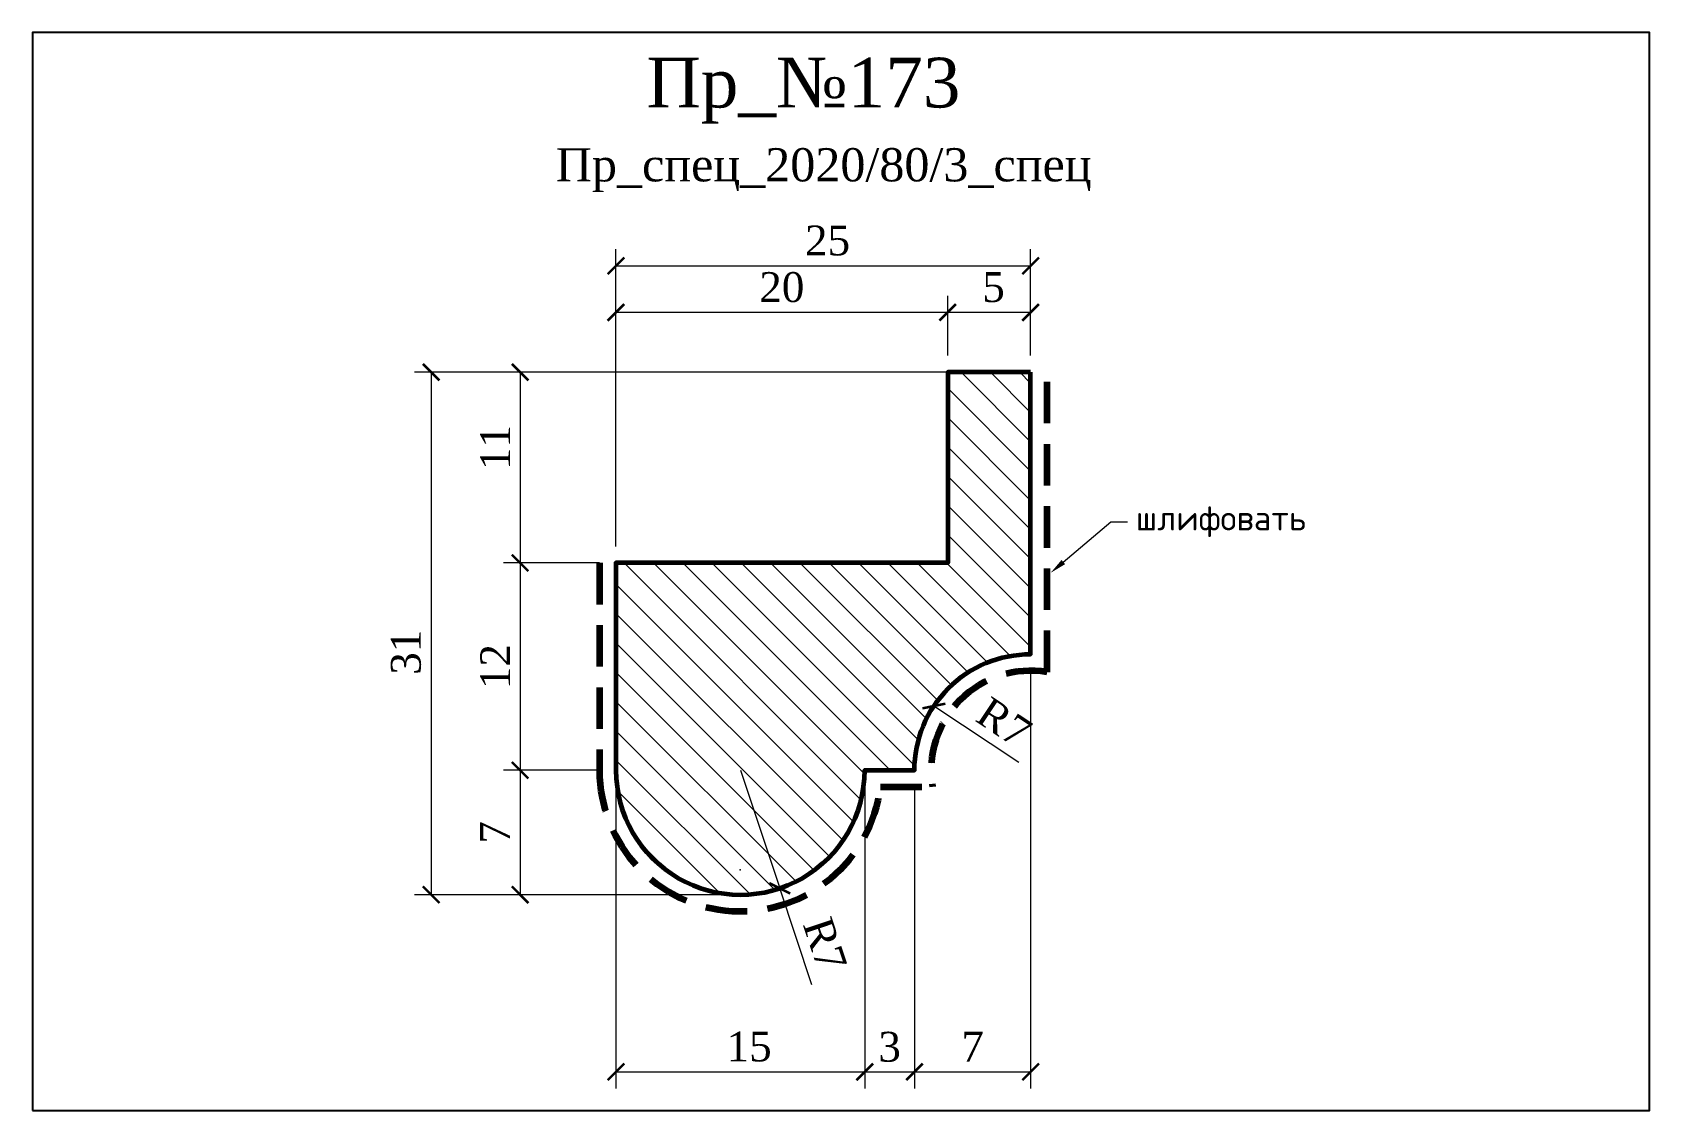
# Model space of a CAD drawing. Header units: millimetres. Extents: x 305179.7 to 305277.2, y -91850.3 to -91785.3.
import ezdxf
from ezdxf import colors
from ezdxf.entities.mleader import LeaderData, LeaderLine
from ezdxf.math import Vec2, Vec3

# ---------------------------------------------------------------- set-up
doc = ezdxf.new("R2010")
doc.units = ezdxf.units.MM
doc.header["$MEASUREMENT"] = 0
doc.linetypes.add('HIDDEN', pattern=[0.375, 0.25, -0.125])
doc.layers.add('Outside panel', color=7, linetype='Continuous', lineweight=18, true_color=0x7f5e57)
for name, color, linetype, lineweight in [('линия 15', 7, 'Continuous', 15), ('линия 50', 1, 'Continuous', 211), ('служебный слой РАЗМЕРЫ', 7, 'Continuous', 9)]:
    doc.layers.add(name, color=color, linetype=linetype, lineweight=lineweight)
doc.layers.add('размеры в модели', color=7, linetype='Continuous')
doc.layers.add('Слой1', color=7, linetype='Continuous')
doc.styles.add('ELECT', font='times.ttf')
doc.styles.get("Standard").update_dxf_attribs({"font": 'times.ttf'})
doc.styles.add('ЕСКД профили текст', font='isocpeur.ttf')
doc.dimstyles.new('M_1', dxfattribs={"dimtxt": 1.8, "dimasz": 1, "dimexe": 1, "dimexo": 1, "dimgap": 0.6, "dimtad": 1, "dimdec": 0, "dimdsep": 46, "dimtxsty": 'Standard', "dimblk": 'ARCHTICK', "dimcen": -5, "dimclrd": 7, "dimclre": 7, "dimclrt": 7, "dimadec": 0, "dimazin": 0, "dimtfac": 1, "dimtdec": 0, "dimtmove": 0, "dimatfit": 3, "dimfxl": 1, "dimtolj": 1, "dimtzin": 0, "dimlwd": 5, "dimlwe": 5, "dimarcsym": 0})

# ---------------------------------------------------------------- blocks, each defined once
blk = doc.blocks.new('_ArchTick')
at = {"color": 0, "linetype": 'ByBlock', "const_width": 0.15}
blk.add_lwpolyline([(-0.5, -0.5), (0.5, 0.5)], dxfattribs=at)
blk = doc.blocks.new('*D13')
at = {"layer": 'Defpoints', "color": 0, "ltscale": 1000, "transparency": 16777216}
for p in [(305234.083, -91825.899), (305239.913, -91829.773)]:
    blk.add_point(p, dxfattribs=at)
at = {"layer": 'линия 15', "color": 7, "lineweight": 5, "ltscale": 1000, "transparency": 16777216}
blk.add_line((305239.196, -91829.296), (305234.083, -91825.899), dxfattribs=at)
at = {"layer": 'линия 15', "color": 7, "lineweight": 5, "ltscale": 1000, "transparency": 16777216, "rotation": 146.3979710000974}
blk.add_blockref('_ArchTick', (305234.083, -91825.899), dxfattribs=at)
at = {"layer": 'линия 15', "color": 7, "ltscale": 1000, "transparency": 16777216, "insert": (305238.312, -91826.886), "char_height": 1.8, "attachment_point": 5, "rotation": 326.39797}
blk.add_mtext('\\A1;R7', dxfattribs=at)
blk = doc.blocks.new('*D12')
at = {"layer": 'Defpoints', "color": 0, "ltscale": 1000, "transparency": 16777216}
for p in [(305222.414, -91829.773), (305224.789, -91836.886)]:
    blk.add_point(p, dxfattribs=at)
at = {"layer": 'размеры в модели', "color": 7, "lineweight": 5, "ltscale": 1000, "transparency": 16777216}
for p in [(305222.414, -91829.773), (305226.732, -91842.709)]:
    blk.add_line(p, (305224.789, -91836.886), dxfattribs=at)
at = {"layer": 'размеры в модели', "color": 7, "lineweight": 5, "ltscale": 1000, "transparency": 16777216, "rotation": 108.458878440865}
blk.add_blockref('_ArchTick', (305224.789, -91836.886), dxfattribs=at)
at = {"layer": 'размеры в модели', "color": 7, "ltscale": 1000, "transparency": 16777216, "insert": (305227.517, -91840.266), "char_height": 1.8, "attachment_point": 5, "rotation": 288.45888}
blk.add_mtext('\\A1;R7', dxfattribs=at)
blk = doc.blocks.new('*D11')
at = {"layer": 'Defpoints', "color": 0, "ltscale": 1000, "transparency": 16777216}
for p in [(305239.913, -91805.774), (305203.776, -91837.272), (305222.414, -91837.272)]:
    blk.add_point(p, dxfattribs=at)
at = {"layer": 'размеры в модели', "color": 7, "lineweight": 5, "ltscale": 1000, "transparency": 16777216}
for p, q in [((305238.913, -91805.774), (305202.776, -91805.774)), ((305203.776, -91805.774), (305203.776, -91837.272)), ((305221.414, -91837.272), (305202.776, -91837.272))]:
    blk.add_line(p, q, dxfattribs=at)
for p, rotation in [((305203.776, -91805.774), 90), ((305203.776, -91837.272), 270)]:
    blk.add_blockref('_ArchTick', p, dxfattribs=dict(at, rotation=rotation))
at = {"layer": 'размеры в модели', "color": 7, "ltscale": 1000, "transparency": 16777216, "insert": (305202.26, -91822.659), "char_height": 1.8, "attachment_point": 5, "rotation": 90}
blk.add_mtext('\\A1;31', dxfattribs=at)
blk = doc.blocks.new('*D10')
at = {"layer": 'Defpoints', "color": 0, "ltscale": 1000, "transparency": 16777216}
for p in [(305239.913, -91822.773), (305232.913, -91829.773), (305239.913, -91847.951)]:
    blk.add_point(p, dxfattribs=at)
at = {"layer": 'размеры в модели', "color": 7, "lineweight": 5, "ltscale": 1000, "transparency": 16777216}
for p, q in [((305239.913, -91823.773), (305239.913, -91848.951)), ((305232.913, -91830.773), (305232.913, -91848.951)), ((305232.913, -91847.951), (305239.913, -91847.951))]:
    blk.add_line(p, q, dxfattribs=at)
at = {"layer": 'размеры в модели', "color": 7, "lineweight": 5, "ltscale": 1000, "transparency": 16777216, "rotation": 180}
blk.add_blockref('_ArchTick', (305232.913, -91847.951), dxfattribs=at)
at = {"layer": 'размеры в модели', "color": 7, "lineweight": 5, "ltscale": 1000, "transparency": 16777216}
blk.add_blockref('_ArchTick', (305239.913, -91847.951), dxfattribs=at)
at = {"layer": 'размеры в модели', "color": 7, "ltscale": 1000, "transparency": 16777216, "insert": (305236.413, -91846.433), "char_height": 1.8, "attachment_point": 5}
blk.add_mtext('\\A1;7', dxfattribs=at)
blk = doc.blocks.new('*D8')
at = {"layer": 'Defpoints', "color": 0, "ltscale": 1000, "transparency": 16777216}
for p in [(305214.915, -91829.773), (305229.914, -91829.773), (305229.914, -91847.951)]:
    blk.add_point(p, dxfattribs=at)
at = {"layer": 'размеры в модели', "color": 7, "lineweight": 5, "ltscale": 1000, "transparency": 16777216}
for p, q in [((305214.915, -91830.773), (305214.915, -91848.951)), ((305229.914, -91830.773), (305229.914, -91848.951)), ((305214.915, -91847.951), (305229.914, -91847.951))]:
    blk.add_line(p, q, dxfattribs=at)
at = {"layer": 'размеры в модели', "color": 7, "lineweight": 5, "ltscale": 1000, "transparency": 16777216, "rotation": 180}
blk.add_blockref('_ArchTick', (305214.915, -91847.951), dxfattribs=at)
at = {"layer": 'размеры в модели', "color": 7, "lineweight": 5, "ltscale": 1000, "transparency": 16777216}
blk.add_blockref('_ArchTick', (305229.914, -91847.951), dxfattribs=at)
at = {"layer": 'размеры в модели', "color": 7, "ltscale": 1000, "transparency": 16777216, "insert": (305222.945, -91846.435), "char_height": 1.8, "attachment_point": 5}
blk.add_mtext('\\A1;15', dxfattribs=at)
blk = doc.blocks.new('*D7')
at = {"layer": 'Defpoints', "color": 0, "ltscale": 1000, "transparency": 16777216}
for p in [(305214.915, -91829.773), (305209.137, -91837.272), (305222.315, -91837.272)]:
    blk.add_point(p, dxfattribs=at)
at = {"layer": 'размеры в модели', "color": 7, "lineweight": 5, "ltscale": 1000, "transparency": 16777216}
for p, q in [((305213.915, -91829.773), (305208.137, -91829.773)), ((305209.137, -91829.773), (305209.137, -91837.272)), ((305221.315, -91837.272), (305208.137, -91837.272))]:
    blk.add_line(p, q, dxfattribs=at)
for p, rotation in [((305209.137, -91829.773), 90), ((305209.137, -91837.272), 270)]:
    blk.add_blockref('_ArchTick', p, dxfattribs=dict(at, rotation=rotation))
at = {"layer": 'размеры в модели', "color": 7, "ltscale": 1000, "transparency": 16777216, "insert": (305207.619, -91833.522), "char_height": 1.8, "attachment_point": 5, "rotation": 90}
blk.add_mtext('\\A1;7', dxfattribs=at)
blk = doc.blocks.new('*D6')
at = {"layer": 'Defpoints', "color": 0, "ltscale": 1000, "transparency": 16777216}
for p in [(305214.915, -91817.274), (305209.137, -91829.773), (305214.915, -91829.773)]:
    blk.add_point(p, dxfattribs=at)
at = {"layer": 'размеры в модели', "color": 7, "lineweight": 5, "ltscale": 1000, "transparency": 16777216}
for p, q in [((305213.915, -91817.274), (305208.137, -91817.274)), ((305209.137, -91817.274), (305209.137, -91829.773)), ((305213.915, -91829.773), (305208.137, -91829.773))]:
    blk.add_line(p, q, dxfattribs=at)
for p, rotation in [((305209.137, -91817.274), 90), ((305209.137, -91829.773), 270)]:
    blk.add_blockref('_ArchTick', p, dxfattribs=dict(at, rotation=rotation))
at = {"layer": 'размеры в модели', "color": 7, "ltscale": 1000, "transparency": 16777216, "insert": (305207.637, -91823.523), "char_height": 1.8, "attachment_point": 5, "rotation": 90}
blk.add_mtext('\\A1;12', dxfattribs=at)
blk = doc.blocks.new('*D5')
at = {"layer": 'Defpoints', "color": 0, "ltscale": 1000, "transparency": 16777216}
for p in [(305234.913, -91805.774), (305209.137, -91817.274), (305214.915, -91817.274)]:
    blk.add_point(p, dxfattribs=at)
at = {"layer": 'размеры в модели', "color": 7, "lineweight": 5, "ltscale": 1000, "transparency": 16777216}
for p, q in [((305233.913, -91805.774), (305208.137, -91805.774)), ((305209.137, -91805.774), (305209.137, -91817.274)), ((305213.915, -91817.274), (305208.137, -91817.274))]:
    blk.add_line(p, q, dxfattribs=at)
for p, rotation in [((305209.137, -91805.774), 90), ((305209.137, -91817.274), 270)]:
    blk.add_blockref('_ArchTick', p, dxfattribs=dict(at, rotation=rotation))
at = {"layer": 'размеры в модели', "color": 7, "ltscale": 1000, "transparency": 16777216, "insert": (305207.637, -91810.32), "char_height": 1.8, "attachment_point": 5, "rotation": 90}
blk.add_mtext('\\A1;11', dxfattribs=at)
blk = doc.blocks.new('*D4')
at = {"layer": 'Defpoints', "color": 0, "ltscale": 1000, "transparency": 16777216}
for p in [(305214.915, -91802.173), (305234.913, -91805.774), (305214.915, -91817.274)]:
    blk.add_point(p, dxfattribs=at)
at = {"layer": 'размеры в модели', "color": 7, "lineweight": 5, "ltscale": 1000, "transparency": 16777216}
for p, q in [((305214.915, -91816.274), (305214.915, -91801.173)), ((305234.913, -91804.774), (305234.913, -91801.173)), ((305234.913, -91802.173), (305214.915, -91802.173))]:
    blk.add_line(p, q, dxfattribs=at)
at = {"layer": 'размеры в модели', "color": 7, "lineweight": 5, "ltscale": 1000, "transparency": 16777216, "rotation": 180}
blk.add_blockref('_ArchTick', (305214.915, -91802.173), dxfattribs=at)
at = {"layer": 'размеры в модели', "color": 7, "lineweight": 5, "ltscale": 1000, "transparency": 16777216}
blk.add_blockref('_ArchTick', (305234.913, -91802.173), dxfattribs=at)
at = {"layer": 'размеры в модели', "color": 7, "ltscale": 1000, "transparency": 16777216, "insert": (305224.914, -91800.658), "char_height": 1.8, "attachment_point": 5}
blk.add_mtext('\\A1;20', dxfattribs=at)
blk = doc.blocks.new('*D3')
at = {"layer": 'Defpoints', "color": 0, "ltscale": 1000, "transparency": 16777216}
for p in [(305234.913, -91802.173), (305234.913, -91805.774), (305239.913, -91805.774)]:
    blk.add_point(p, dxfattribs=at)
at = {"layer": 'размеры в модели', "color": 7, "lineweight": 5, "ltscale": 1000, "transparency": 16777216}
for p, q in [((305234.913, -91804.774), (305234.913, -91801.173)), ((305239.913, -91804.774), (305239.913, -91801.173)), ((305239.913, -91802.173), (305234.913, -91802.173))]:
    blk.add_line(p, q, dxfattribs=at)
at = {"layer": 'размеры в модели', "color": 7, "lineweight": 5, "ltscale": 1000, "transparency": 16777216, "rotation": 180}
blk.add_blockref('_ArchTick', (305234.913, -91802.173), dxfattribs=at)
at = {"layer": 'размеры в модели', "color": 7, "lineweight": 5, "ltscale": 1000, "transparency": 16777216}
blk.add_blockref('_ArchTick', (305239.913, -91802.173), dxfattribs=at)
at = {"layer": 'размеры в модели', "color": 7, "ltscale": 1000, "transparency": 16777216, "insert": (305237.676, -91800.658), "char_height": 1.8, "attachment_point": 5}
blk.add_mtext('\\A1;5', dxfattribs=at)
blk = doc.blocks.new('*D2')
at = {"layer": 'Defpoints', "color": 0, "ltscale": 1000, "transparency": 16777216}
for p in [(305239.913, -91799.365), (305239.913, -91805.774), (305214.915, -91817.274)]:
    blk.add_point(p, dxfattribs=at)
at = {"layer": 'размеры в модели', "color": 7, "lineweight": 5, "ltscale": 1000, "transparency": 16777216}
for p, q in [((305214.915, -91816.274), (305214.915, -91798.365)), ((305239.913, -91804.774), (305239.913, -91798.365)), ((305214.915, -91799.365), (305239.913, -91799.365))]:
    blk.add_line(p, q, dxfattribs=at)
at = {"layer": 'размеры в модели', "color": 7, "lineweight": 5, "ltscale": 1000, "transparency": 16777216, "rotation": 180}
blk.add_blockref('_ArchTick', (305214.915, -91799.365), dxfattribs=at)
at = {"layer": 'размеры в модели', "color": 7, "lineweight": 5, "ltscale": 1000, "transparency": 16777216}
blk.add_blockref('_ArchTick', (305239.913, -91799.365), dxfattribs=at)
at = {"layer": 'размеры в модели', "color": 7, "ltscale": 1000, "transparency": 16777216, "insert": (305227.671, -91797.849), "char_height": 1.8, "attachment_point": 5}
blk.add_mtext('\\A1;25', dxfattribs=at)

msp = doc.modelspace()

# ---------------------------------------------------------------- hatches: boundary and pattern name
at = {"layer": 'Outside panel', "ltscale": 1000}
h = msp.add_hatch(dxfattribs=at)
h.set_pattern_fill('ANSI31', color=256, scale=10, angle=90)
h.set_pattern_definition([(135, (-21962.5147, 10498.9168), (-0.8838834765, -0.8838834765), [])])
h.paths.add_polyline_path([(305239.913, -91805.774), (305234.913, -91805.774), (305234.913, -91817.274), (305214.915, -91817.274), (305214.915, -91829.773, 1), (305229.914, -91829.773), (305232.913, -91829.773, -0.414216), (305239.913, -91822.773)])

# ---------------------------------------------------------------- linework, layer by layer
at = {"color": 6, "ltscale": 1000}
msp.add_lwpolyline([(305179.732, -91850.291), (305277.232, -91850.291), (305277.232, -91785.291), (305179.732, -91785.291)], close=True, dxfattribs=at)
at = {"color": 7, "linetype": 'Continuous', "lineweight": 0, "ltscale": 20}
msp.add_point((305222.413, -91835.772), dxfattribs=at)
at = {"layer": 'линия 50', "color": 1, "linetype": 'HIDDEN', "ltscale": 10, "true_color": 0xff0909}
msp.add_lwpolyline([(305213.915, -91817.274), (305213.915, -91829.773, 0.94271), (305230.855, -91830.773), (305233.997, -91830.773, -0.516085), (305240.913, -91823.857), (305240.913, -91805.774)], format="xyb", dxfattribs=at)
at = {"layer": 'Слой1', "linetype": 'Continuous', "lineweight": 60}
msp.add_lwpolyline([(305239.913, -91805.774), (305234.913, -91805.774), (305234.913, -91817.274), (305214.915, -91817.274), (305214.915, -91829.773, 1.000001), (305229.914, -91829.773), (305232.913, -91829.773, -0.414216), (305239.913, -91822.773)], format="xyb", close=True, dxfattribs=at)

# ---------------------------------------------------------------- texts
at = {"color": 5, "ltscale": 1000, "style": 'ELECT'}
msp.add_text('Пр_№173', height=3, dxfattribs=at).set_placement((305216.76, -91789.818))
at = {"color": 7, "ltscale": 1000, "insert": (305211.285, -91792.273), "char_height": 2, "attachment_point": 1, "style": 'ELECT'}
msp.add_mtext('Пр_спец_2020/80/3_спец', dxfattribs=at)

# ---------------------------------------------------------------- dimensions: what is measured, and where the dimension line sits
at = {"layer": 'линия 15', "color": 5, "ltscale": 1000}
dim = msp.add_radius_dim(center=(305239.913, -91829.773), mpoint=(305234.083, -91825.899), dimstyle='M_1', dxfattribs=at)
dim.commit()
dim.dimension.update_dxf_attribs({"geometry": '*D13', "text_midpoint": (305237.472, -91828.151), "dimtype": 132})
at = {"layer": 'размеры в модели', "color": 5, "ltscale": 1000}
for base, p1, p2, picture, middle in [((305239.913, -91799.365), (305214.915, -91817.274), (305239.913, -91805.774), '*D2', (305227.671, -91799.365)), ((305234.913, -91802.173), (305239.913, -91805.774), (305234.913, -91805.774), '*D3', (305237.676, -91802.173)), ((305229.914, -91847.951), (305214.915, -91829.773), (305229.914, -91829.773), '*D8', (305222.945, -91847.951))]:
    dim = msp.add_linear_dim(base=base, p1=p1, p2=p2, dimstyle='M_1', dxfattribs=at)
    dim.commit()
    dim.dimension.update_dxf_attribs({"geometry": picture, "text_midpoint": middle, "dimtype": 128})
for base, p1, p2, picture, middle in [((305214.915, -91802.173), (305234.913, -91805.774), (305214.915, -91817.274), '*D4', (305224.914, -91800.658)), ((305239.913, -91847.951), (305232.913, -91829.773), (305239.913, -91822.773), '*D10', (305236.413, -91846.433))]:
    dim = msp.add_linear_dim(base=base, p1=p1, p2=p2, dimstyle='M_1', dxfattribs=at)
    dim.commit()
    dim.dimension.update_dxf_attribs({"geometry": picture, "text_midpoint": middle})
for base, p1, p2, picture, middle in [((305203.776, -91837.272), (305239.913, -91805.774), (305222.414, -91837.272), '*D11', (305203.776, -91822.659)), ((305209.1373, -91817.2736), (305234.9133, -91805.7743), (305214.9146, -91817.2736), '*D5', (305209.1373, -91810.3196))]:
    dim = msp.add_linear_dim(base=base, p1=p1, p2=p2, angle=90, dimstyle='M_1', dxfattribs=at)
    dim.commit()
    dim.dimension.update_dxf_attribs({"geometry": picture, "text_midpoint": middle, "dimtype": 128})
for base, p1, p2, picture, middle in [((305209.137, -91829.773), (305214.915, -91817.274), (305214.915, -91829.773), '*D6', (305207.637, -91823.523)), ((305209.137, -91837.272), (305214.915, -91829.773), (305222.315, -91837.272), '*D7', (305207.619, -91833.522))]:
    dim = msp.add_linear_dim(base=base, p1=p1, p2=p2, angle=90, dimstyle='M_1', dxfattribs=at)
    dim.commit()
    dim.dimension.update_dxf_attribs({"geometry": picture, "text_midpoint": middle})
dim = msp.add_radius_dim(center=(305222.414, -91829.773), mpoint=(305224.789, -91836.886), dimstyle='M_1', dxfattribs=at)
dim.commit()
dim.dimension.update_dxf_attribs({"geometry": '*D12', "text_midpoint": (305227.517, -91840.266)})
msp.add_linear_dim(base=(305232.913, -91847.951), p1=(305229.914, -91829.773), p2=(305232.913, -91829.773), dimstyle='M_1', dxfattribs=at).render()

# ---------------------------------------------------------------- leaders
at = {"layer": 'служебный слой РАЗМЕРЫ'}
ml = msp.add_multileader_mtext('Standard', dxfattribs=at)
ml.set_content('\\A1;шлифовать', color=256, style='ЕСКД профили текст')
ml.set_leader_properties(color=256, linetype='ByLayer', lineweight=-1)
ml.build(insert=Vec2(0, 0))
ml.multileader.update_dxf_attribs({"dogleg_length": 1, "arrow_head_size": 1})
ctx = ml.context
ctx.base_point, ctx.char_height, ctx.arrow_head_size, ctx.landing_gap_size, ctx.plane_origin = Vec3(305245.75, -91814.791), 1.5, 1, 0.5, Vec3(305264.785, -91783.936)
notes = []
notes.append((ctx, [(1, (1, 1, 0), (305244.75, -91814.791), (1, 0), 1, [(0, [(305241.121, -91817.87)], 0, [])])]))
ctx.mtext.insert, ctx.mtext.flow_direction = Vec3(305246.25, -91813.816), 5
for ctx, leaders in notes:
    for number, flags, end, landing, length, lines in leaders:
        leader = LeaderData()
        leader.index, (leader.has_last_leader_line, leader.has_dogleg_vector, leader.attachment_direction) = number, flags
        leader.last_leader_point, leader.dogleg_vector, leader.dogleg_length = Vec3(end), Vec3(landing), length
        for number, points, colour, breaks in lines:
            line = LeaderLine()
            line.index, line.vertices, line.color, line.breaks = number, Vec3.list(points), colors.encode_raw_color(colour), breaks
            leader.lines.append(line)
        ctx.leaders.append(leader)

doc.saveas('drawing.dxf')
